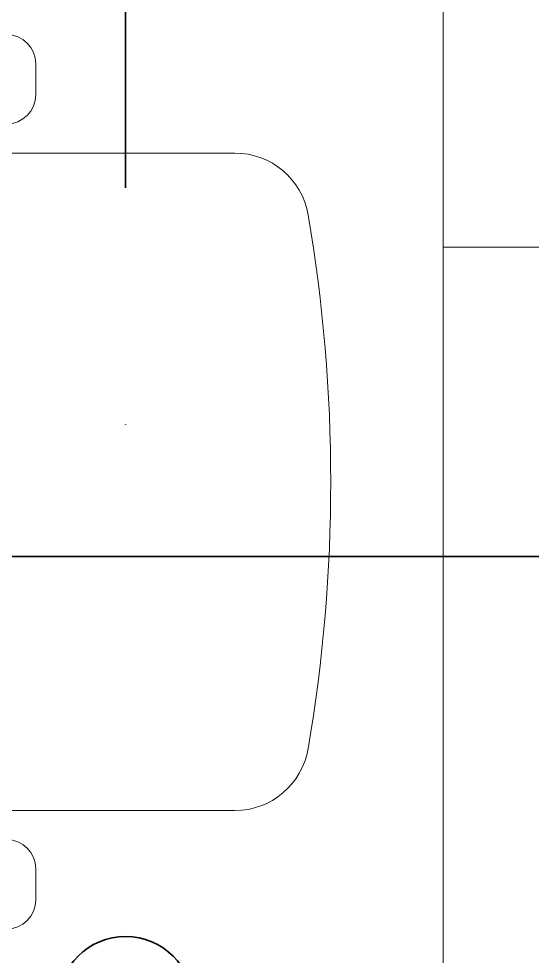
# Model space of a CAD drawing. Header units: inches. Extents: x -12418 to 57169, y -29325 to 19878.
# Drawn here: x 6228 to 6573, y -9268 to -8639 of the extents above; entities that cross this region are included whole.
import ezdxf
from ezdxf.enums import TextEntityAlignment as Align

# ---------------------------------------------------------------- set-up
doc = ezdxf.new("R2010")
doc.units = ezdxf.units.IN
doc.header["$LTSCALE"] = 25
doc.header["$MEASUREMENT"] = 0
doc.linetypes.add('00-Ground Floor$0$HIDDEN', pattern=[9.525, 6.35, -3.175])
doc.linetypes.add('DASHDOT', pattern=[25.4, 12.7, -6.35, 0, -6.35])
doc.layers.get('0').update_dxf_attribs({"color": 8})
doc.layers.add('00-Ground Floor$0$False Ceiling', color=251, linetype='Continuous')
for name, color, linetype, lineweight in [('00-Ground Floor$0$LOADING', 253, 'Continuous', 5), ('E-LITE-CIRC-NUMB', 6, 'Continuous', 25), ('E-LITE-CLNG', 150, 'Continuous', 35), ('E-LITE-CLNG-CNDT', 6, 'DASHDOT', 35), ('E-LITE-CTRL', 6, 'Continuous', 25), ('E-LITE-IDEN', 6, 'Continuous', 25)]:
    doc.layers.add(name, color=color, linetype=linetype, lineweight=lineweight)
doc.styles.add('DC_Simplex', font='SIMPLEX.shx', dxfattribs={"width": 0.7})

# ---------------------------------------------------------------- blocks, each defined once
blk = doc.blocks.new('00-Ground Floor$0$GF21043-P')
at = {"color": 0, "linetype": '00-Ground Floor$0$HIDDEN'}
blk.add_line((-0.4, 0.6), (-0.4, 0), dxfattribs=at)
at = {"color": 0}
blk.add_line((-0.8, 0), (0.8, 0), dxfattribs=at)
blk = doc.blocks.new('00-Ground Floor$0$GF21018-P')
at = {"color": 0}
for p, q in [((-0.2207, 0.47563), (-0.2207, 0.0675)), ((0.22049, 0.47563), (0.22049, 0.0675)), ((-0.2806, 0.34221), (-0.25983, 0.34221)), ((0.25963, 0.34221), (0.2804, 0.34221))]:
    blk.add_line(p, q, dxfattribs=at)
for centre, radius, start, end in [((-0.0001, -0.52948), 1.06948, 80.36712, 99.63288), ((-0.1707, 0.47563), 0.05, 99.63288, 180), ((0.17049, 0.47563), 0.05, 0, 80.36712), ((-0.2806, 0.32259), 0.01962, 90, 180), ((-0.25983, 0.32259), 0.01962, 360, 90), ((0.25963, 0.32259), 0.01962, 90, 180), ((0.2804, 0.32259), 0.01962, 0, 90)]:
    blk.add_arc(centre, radius, start, end, dxfattribs=at)
blk = doc.blocks.new('00-Ground Floor$0$A$Ce9e1c4c3')
at = {"layer": '00-Ground Floor$0$False Ceiling', "color": 254, "linetype": 'Continuous'}
blk.add_line((-94542.07, -9000), (-90902.07, -9000), dxfattribs=at)
blk = doc.blocks.new('00-Ground Floor')
at = {"layer": '00-Ground Floor$0$False Ceiling', "color": 254}
blk.add_blockref('00-Ground Floor$0$A$Ce9e1c4c3', (100000, 0), dxfattribs=at)
at = {"layer": '00-Ground Floor$0$LOADING', "extrusion": (1.19929e-18, -8.17187e-07, 1), "xscale": 1000.000000000002, "yscale": 1000.000000000002, "zscale": 1000.000000000002, "rotation": 270}
blk.add_blockref('00-Ground Floor$0$GF21043-P', (6512.93, -9192.43, 0.01), dxfattribs=at)
at = {"layer": '00-Ground Floor$0$LOADING', "extrusion": (-7.77426e-06, -8.17011e-07, 1), "xscale": 1000.000000000003, "yscale": 1000.000000000003, "zscale": 1000.000000000003, "rotation": 269.9985892353254}
blk.add_blockref('00-Ground Floor$0$GF21018-P', (5897.55, -8950.05, -0.03), dxfattribs=at)
blk = doc.blocks.new('*U61')
blk.add_lwpolyline([(-300, 300), (-300, -300), (300, -300), (300, 300)], close=True)
blk.add_circle((0, 0), 45)
at = {"layer": 'E-LITE-CIRC-NUMB', "style": 'DC_Simplex', "width": 0.7, "flags": 8}
blk.add_attdef('CIRCUIT', text='', height=200, rotation=0, dxfattribs=at).set_placement((-473.9, 300), align=Align.RIGHT)
at = {"layer": 'E-LITE-CTRL', "style": 'DC_Simplex', "width": 0.7, "flags": 8}
blk.add_attdef('CONTROL', (1118.9, -935), '', height=200, rotation=360, dxfattribs=at)
at = {"layer": 'E-LITE-IDEN', "style": 'DC_Simplex', "width": 0.7, "flags": 8}
blk.add_attdef('TYPE', (-380, 146.85), '', height=200, rotation=360, dxfattribs=at)

msp = doc.modelspace()

# ---------------------------------------------------------------- linework, layer by layer
at = {"layer": 'E-LITE-CLNG-CNDT'}
msp.add_lwpolyline([(6300, -7800), (6300, -9000)], dxfattribs=at)

# ---------------------------------------------------------------- block references
at = {"layer": 'E-LITE-CLNG', "xscale": -1}
msp.add_blockref('*U61', (6300, -9300), dxfattribs=at)
at = {"layer": 'E-LITE-CLNG-CNDT'}
msp.add_blockref('00-Ground Floor', (0, 0), dxfattribs=at)

doc.saveas('drawing.dxf')
